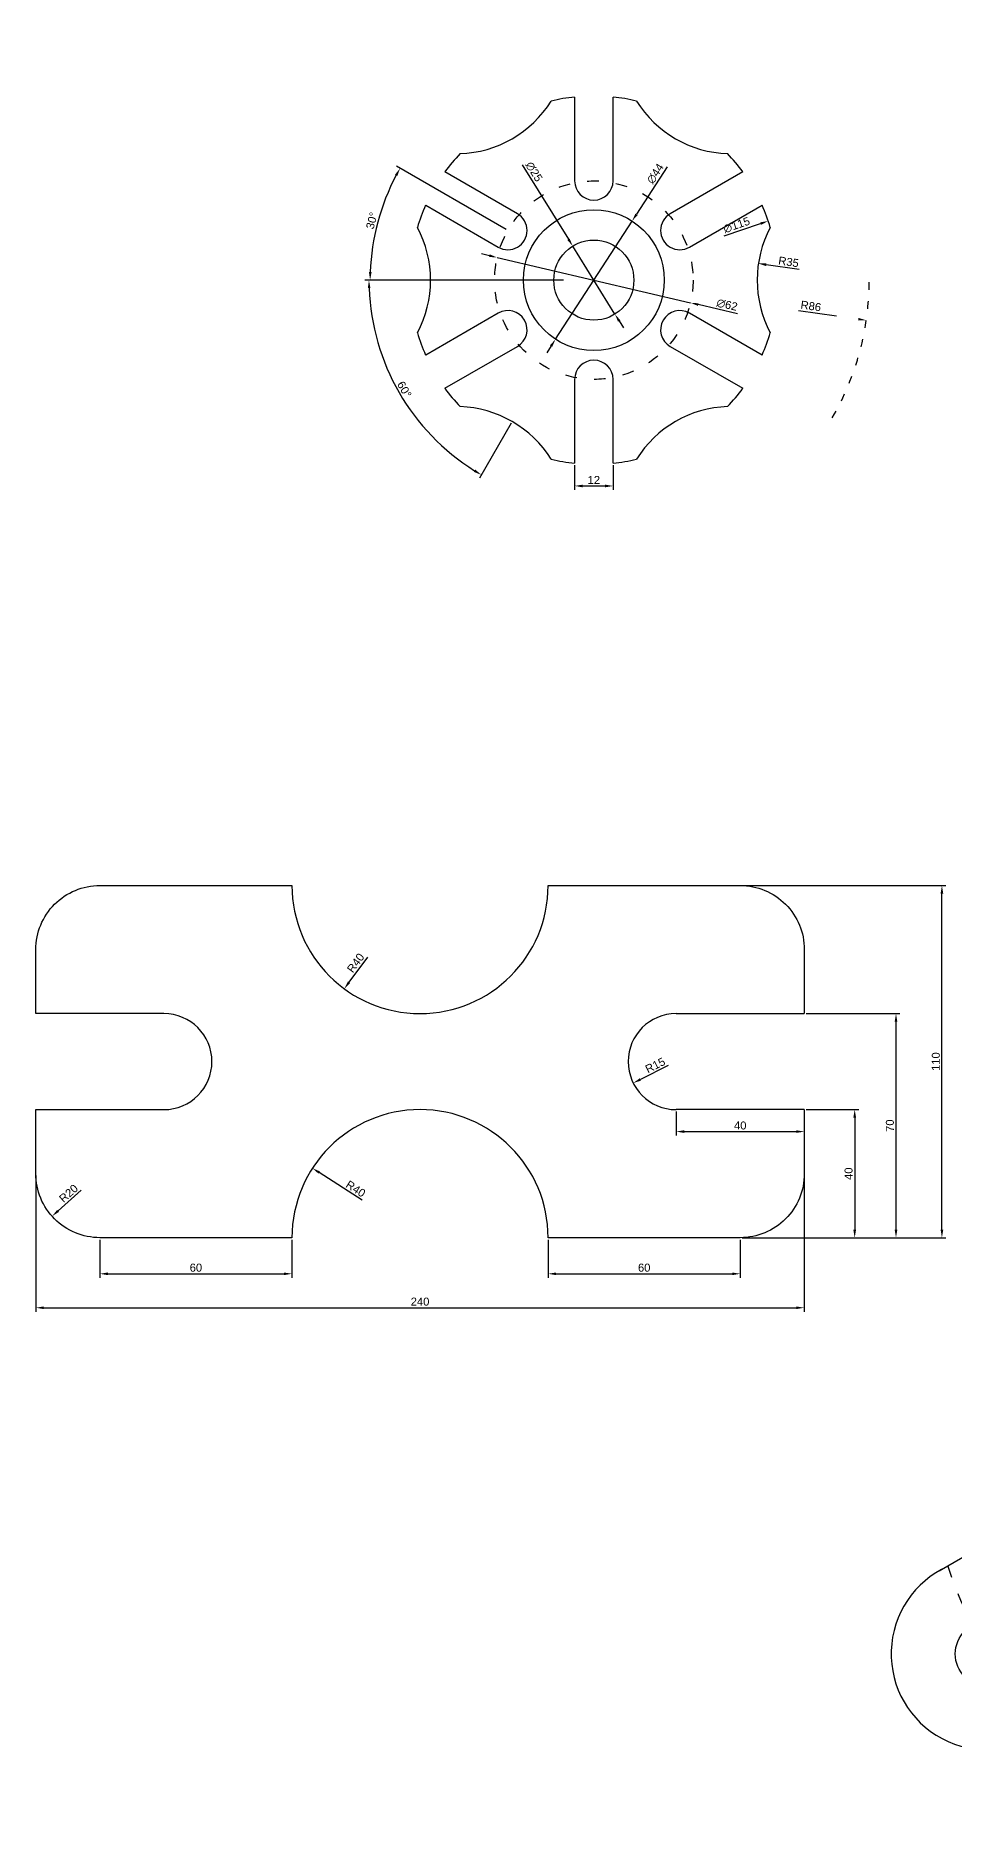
# Model space of a CAD drawing. Header units: millimetres. Extents: x 2087 to 2765, y 1259 to 1819.
# Drawn here: x 2087 to 2374, y 1259 to 1819 of the extents above; entities that cross this region are included whole.
import ezdxf

# ---------------------------------------------------------------- set-up
doc = ezdxf.new("R2010")
doc.units = ezdxf.units.MM
doc.linetypes.add('ACAD_ISO03W100', pattern=[30, 12, -18])
doc.styles.get("Standard").update_dxf_attribs({"font": 'arial.ttf'})
doc.dimstyles.new('ISO-25', dxfattribs={"dimtxt": 2.5, "dimasz": 2.5, "dimexe": 1.25, "dimexo": 0.625, "dimtad": 1, "dimtxsty": 'Standard', "dimcen": 2.5, "dimadec": 0, "dimazin": 0, "dimtfac": 1, "dimtmove": 0, "dimatfit": 3, "dimfxl": 0, "dimarcsym": 0})

# ---------------------------------------------------------------- blocks, each defined once
blk = doc.blocks.new('*U1')
for points in [[(-30.55, 36.81), (-30.55, 10.63)], [(-18.55, 10.63), (-18.55, 36.81)]]:
    blk.add_lwpolyline(points)
for centre, radius, start, end in [((-24.55, 10.63), 6, 180, 0), ((61.45, -20.37), 35, 151.9879, 208.0121)]:
    blk.add_arc(centre, radius, start, end)
blk = doc.blocks.new('*U2')
at = {"color": 0, "linetype": 'ByBlock', "lineweight": -2, "transparency": 16777216}
for p, rotation in [((2256.33, 1773.71), 60.00000000000001), ((2231.78, 1753.34), 120), ((2291.62, 1731.19), 299.9999999999999), ((2237.15, 1721.89), 180), ((2267.07, 1710.81), 239.9999999999999)]:
    blk.add_blockref('*U1', p, dxfattribs=dict(at, rotation=rotation))
blk.add_blockref('*U1', (2286.25, 1762.64), dxfattribs=at)
blk = doc.blocks.new('*D3')
at = {"color": 0, "lineweight": -2, "transparency": 16777216}
for p, q in [((2239.34, 1778.3), (2253.79, 1755.01)), ((2268.29, 1731.64), (2255.11, 1752.88)), ((2269.6, 1729.51), (2270.92, 1727.39))]:
    blk.add_line(p, q, dxfattribs=at)
at = {"color": 0, "transparency": 16777216}
for points in [[(2254.14, 1755.23), (2253.44, 1754.79), (2255.11, 1752.88)], [(2269.96, 1729.73), (2269.25, 1729.29), (2268.29, 1731.64)]]:
    blk.add_solid(points, dxfattribs=at)
at = {"layer": 'Defpoints', "color": 0, "transparency": 16777216}
for p in [(2255.11, 1752.88), (2268.29, 1731.64)]:
    blk.add_point(p, dxfattribs=at)
at = {"color": 0, "transparency": 16777216, "insert": (2243.01, 1776.12), "char_height": 2.5, "attachment_point": 5, "rotation": 301.8122}
blk.add_mtext('∅25', dxfattribs=at)
blk = doc.blocks.new('*D4')
at = {"color": 0, "lineweight": -2, "transparency": 16777216}
for p, q in [((2284.61, 1777.61), (2275.02, 1762.82)), ((2249.73, 1723.8), (2273.66, 1760.72)), ((2248.37, 1721.7), (2247.01, 1719.6))]:
    blk.add_line(p, q, dxfattribs=at)
at = {"color": 0, "transparency": 16777216}
for points in [[(2274.67, 1763.05), (2275.37, 1762.59), (2273.66, 1760.72)], [(2248.02, 1721.93), (2248.72, 1721.48), (2249.73, 1723.8)]]:
    blk.add_solid(points, dxfattribs=at)
at = {"layer": 'Defpoints', "color": 0, "transparency": 16777216}
for p in [(2273.66, 1760.72), (2249.73, 1723.8)]:
    blk.add_point(p, dxfattribs=at)
at = {"color": 0, "transparency": 16777216, "insert": (2280.9, 1775.52), "char_height": 2.5, "attachment_point": 5, "rotation": 57.052}
blk.add_mtext('∅44', dxfattribs=at)
blk = doc.blocks.new('*D5')
at = {"color": 0, "lineweight": -2, "transparency": 16777216}
for p, q in [((2229.08, 1749.9), (2226.65, 1750.47)), ((2231.51, 1749.33), (2291.88, 1735.19)), ((2306.51, 1731.76), (2294.31, 1734.62))]:
    blk.add_line(p, q, dxfattribs=at)
at = {"color": 0, "transparency": 16777216}
for points in [[(2229.18, 1750.31), (2228.99, 1749.5), (2231.51, 1749.33)], [(2294.41, 1735.02), (2294.22, 1734.21), (2291.88, 1735.19)]]:
    blk.add_solid(points, dxfattribs=at)
at = {"layer": 'Defpoints', "color": 0, "transparency": 16777216}
for p in [(2231.51, 1749.33), (2291.88, 1735.19)]:
    blk.add_point(p, dxfattribs=at)
at = {"color": 0, "transparency": 16777216, "insert": (2303.3, 1734.54), "char_height": 2.5, "attachment_point": 5, "rotation": 346.8117}
blk.add_mtext('∅62', dxfattribs=at)
blk = doc.blocks.new('*D6')
at = {"color": 0, "lineweight": -2, "transparency": 16777216}
blk.add_line((2302.41, 1756.06), (2313.79, 1759.92), dxfattribs=at)
at = {"color": 0, "transparency": 16777216}
blk.add_solid([(2313.65, 1760.31), (2313.92, 1759.52), (2316.15, 1760.72)], dxfattribs=at)
at = {"layer": 'Defpoints', "color": 0, "transparency": 16777216}
for p in [(2316.15, 1760.72), (2207.24, 1723.8)]:
    blk.add_point(p, dxfattribs=at)
at = {"color": 0, "transparency": 16777216, "insert": (2306.28, 1759.45), "char_height": 2.5, "attachment_point": 5, "rotation": 18.7226}
blk.add_mtext('∅115', dxfattribs=at)
blk = doc.blocks.new('*D7')
at = {"color": 0, "lineweight": -2, "transparency": 16777216}
for p, q in [((2234.31, 1758.07), (2200.11, 1777.82)), ((2252.24, 1742.26), (2190.58, 1742.26))]:
    blk.add_line(p, q, dxfattribs=at)
blk.add_arc((2261.7, 1742.26), 69.87, 152.0502, 177.9498, dxfattribs=at)
at = {"color": 0, "transparency": 16777216}
for points in [[(2199.61, 1775.21), (2200.34, 1774.81), (2201.19, 1777.2)], [(2192.29, 1744.75), (2191.45, 1744.77), (2191.83, 1742.26)]]:
    blk.add_solid(points, dxfattribs=at)
at = {"layer": 'Defpoints', "color": 0, "transparency": 16777216}
for p in [(2196.04, 1766.16), (2234.85, 1757.76), (2252.87, 1742.26), (2261.7, 1742.26), (2261.7, 1742.26)]:
    blk.add_point(p, dxfattribs=at)
at = {"color": 0, "transparency": 16777216, "insert": (2192.37, 1760.84), "char_height": 2.5, "attachment_point": 5, "rotation": 75}
blk.add_mtext('30°', dxfattribs=at)
blk = doc.blocks.new('*D8')
at = {"color": 0, "lineweight": -2, "transparency": 16777216}
for p, q in [((2252.24, 1742.26), (2190.22, 1742.26)), ((2235.88, 1697.55), (2225.96, 1680.36))]:
    blk.add_line(p, q, dxfattribs=at)
blk.add_arc((2261.7, 1742.26), 70.23, 182.0397, 237.9603, dxfattribs=at)
at = {"color": 0, "transparency": 16777216}
for points in [[(2191.1, 1739.75), (2191.93, 1739.77), (2191.47, 1742.26)], [(2224.66, 1683.09), (2224.23, 1682.37), (2226.58, 1681.44)]]:
    blk.add_solid(points, dxfattribs=at)
at = {"layer": 'Defpoints', "color": 0, "transparency": 16777216}
for p in [(2252.87, 1742.26), (2261.7, 1742.26), (2261.7, 1742.26), (2195.7, 1718.24), (2236.2, 1698.09)]:
    blk.add_point(p, dxfattribs=at)
at = {"color": 0, "transparency": 16777216, "insert": (2202.52, 1708.1), "char_height": 2.5, "attachment_point": 5, "rotation": 300}
blk.add_mtext('60°', dxfattribs=at)
blk = doc.blocks.new('*D9')
at = {"color": 0, "lineweight": -2, "transparency": 16777216}
blk.add_line((2325.82, 1745.54), (2315.56, 1747.08), dxfattribs=at)
at = {"color": 0, "transparency": 16777216}
blk.add_solid([(2315.62, 1747.49), (2315.49, 1746.66), (2313.08, 1747.45)], dxfattribs=at)
at = {"layer": 'Defpoints', "color": 0, "transparency": 16777216}
for p in [(2313.08, 1747.45), (2347.7, 1742.26)]:
    blk.add_point(p, dxfattribs=at)
at = {"color": 0, "transparency": 16777216, "insert": (2322.52, 1747.96), "char_height": 2.5, "attachment_point": 5, "rotation": 351.4818}
blk.add_mtext('R35', dxfattribs=at)
blk = doc.blocks.new('*D10')
at = {"color": 0, "lineweight": -2, "transparency": 16777216}
for p, q in [((2255.7, 1684.45), (2255.7, 1676.72)), ((2267.7, 1684.45), (2267.7, 1676.72)), ((2258.2, 1677.97), (2265.2, 1677.97))]:
    blk.add_line(p, q, dxfattribs=at)
at = {"color": 0, "transparency": 16777216}
for points in [[(2258.2, 1678.38), (2258.2, 1677.55), (2255.7, 1677.97)], [(2265.2, 1678.38), (2265.2, 1677.55), (2267.7, 1677.97)]]:
    blk.add_solid(points, dxfattribs=at)
at = {"layer": 'Defpoints', "color": 0, "transparency": 16777216}
for p in [(2255.7, 1685.08), (2267.7, 1685.08), (2267.7, 1677.97)]:
    blk.add_point(p, dxfattribs=at)
at = {"color": 0, "transparency": 16777216, "insert": (2261.7, 1679.85), "char_height": 2.5, "attachment_point": 5}
blk.add_mtext('12', dxfattribs=at)
blk = doc.blocks.new('*D11')
at = {"color": 0, "linetype": 'ACAD_ISO03W100', "lineweight": -2, "transparency": 16777216}
blk.add_line((2325.63, 1732.82), (2344.3, 1730.06), dxfattribs=at)
at = {"color": 0, "linetype": 'ACAD_ISO03W100', "transparency": 16777216}
blk.add_solid([(2344.36, 1730.47), (2344.24, 1729.65), (2346.77, 1729.69)], dxfattribs=at)
at = {"layer": 'Defpoints', "color": 0, "linetype": 'ACAD_ISO03W100', "transparency": 16777216}
for p in [(2261.7, 1742.26), (2346.77, 1729.69)]:
    blk.add_point(p, dxfattribs=at)
at = {"color": 0, "linetype": 'ACAD_ISO03W100', "transparency": 16777216, "insert": (2329.48, 1734.17), "char_height": 2.5, "attachment_point": 5, "rotation": 351.5965}
blk.add_mtext('R86', dxfattribs=at)
blk = doc.blocks.new('*D34')
at = {"color": 0, "lineweight": -2, "transparency": 16777216}
blk.add_line((2101.61, 1458), (2094.36, 1451.53), dxfattribs=at)
at = {"color": 0, "transparency": 16777216}
blk.add_solid([(2094.08, 1451.84), (2094.64, 1451.22), (2092.49, 1449.87)], dxfattribs=at)
at = {"layer": 'Defpoints', "color": 0, "transparency": 16777216}
for p in [(2107.42, 1463.17), (2092.49, 1449.87)]:
    blk.add_point(p, dxfattribs=at)
at = {"color": 0, "transparency": 16777216, "insert": (2097.65, 1457.01), "char_height": 2.5, "attachment_point": 5, "rotation": 41.7046}
blk.add_mtext('R20', dxfattribs=at)
blk = doc.blocks.new('*D35')
at = {"color": 0, "lineweight": -2, "transparency": 16777216}
blk.add_line((2189.31, 1454.87), (2175.92, 1463.52), dxfattribs=at)
at = {"color": 0, "transparency": 16777216}
blk.add_solid([(2176.15, 1463.87), (2175.7, 1463.17), (2173.82, 1464.87)], dxfattribs=at)
at = {"layer": 'Defpoints', "color": 0, "transparency": 16777216}
for p in [(2173.82, 1464.87), (2207.42, 1443.17)]:
    blk.add_point(p, dxfattribs=at)
at = {"color": 0, "transparency": 16777216, "insert": (2187.32, 1458.42), "char_height": 2.5, "attachment_point": 5, "rotation": 327.1449}
blk.add_mtext('R40', dxfattribs=at)
blk = doc.blocks.new('*D36')
at = {"color": 0, "lineweight": -2, "transparency": 16777216}
blk.add_line((2284.96, 1496.94), (2276.24, 1492.6), dxfattribs=at)
at = {"color": 0, "transparency": 16777216}
blk.add_solid([(2276.05, 1492.97), (2276.42, 1492.22), (2274, 1491.48)], dxfattribs=at)
at = {"layer": 'Defpoints', "color": 0, "transparency": 16777216}
for p in [(2287.42, 1498.17), (2274, 1491.48)]:
    blk.add_point(p, dxfattribs=at)
at = {"color": 0, "transparency": 16777216, "insert": (2280.87, 1497.03), "char_height": 2.5, "attachment_point": 5, "rotation": 26.5041}
blk.add_mtext('R15', dxfattribs=at)
blk = doc.blocks.new('*D37')
at = {"color": 0, "lineweight": -2, "transparency": 16777216}
for p, q in [((2107.42, 1442.55), (2107.42, 1430.65)), ((2167.42, 1442.55), (2167.42, 1430.65)), ((2109.92, 1431.9), (2164.92, 1431.9))]:
    blk.add_line(p, q, dxfattribs=at)
at = {"color": 0, "transparency": 16777216}
for points in [[(2109.92, 1432.31), (2109.92, 1431.48), (2107.42, 1431.9)], [(2164.92, 1432.31), (2164.92, 1431.48), (2167.42, 1431.9)]]:
    blk.add_solid(points, dxfattribs=at)
at = {"layer": 'Defpoints', "color": 0, "transparency": 16777216}
for p in [(2107.42, 1443.17), (2167.42, 1443.17), (2167.42, 1431.9)]:
    blk.add_point(p, dxfattribs=at)
at = {"color": 0, "transparency": 16777216, "insert": (2137.42, 1433.8), "char_height": 2.5, "attachment_point": 5}
blk.add_mtext('60', dxfattribs=at)
blk = doc.blocks.new('*D38')
at = {"color": 0, "lineweight": -2, "transparency": 16777216}
for p, q in [((2247.42, 1442.55), (2247.42, 1430.65)), ((2307.42, 1442.55), (2307.42, 1430.65)), ((2249.92, 1431.9), (2304.92, 1431.9))]:
    blk.add_line(p, q, dxfattribs=at)
at = {"color": 0, "transparency": 16777216}
for points in [[(2249.92, 1432.31), (2249.92, 1431.48), (2247.42, 1431.9)], [(2304.92, 1432.31), (2304.92, 1431.48), (2307.42, 1431.9)]]:
    blk.add_solid(points, dxfattribs=at)
at = {"layer": 'Defpoints', "color": 0, "transparency": 16777216}
for p in [(2247.42, 1443.17), (2307.42, 1443.17), (2307.42, 1431.9)]:
    blk.add_point(p, dxfattribs=at)
at = {"color": 0, "transparency": 16777216, "insert": (2277.42, 1433.8), "char_height": 2.5, "attachment_point": 5}
blk.add_mtext('60', dxfattribs=at)
blk = doc.blocks.new('*D39')
at = {"color": 0, "lineweight": -2, "transparency": 16777216}
for p, q in [((2087.42, 1462.55), (2087.42, 1420.04)), ((2327.42, 1462.55), (2327.42, 1420.04)), ((2089.92, 1421.29), (2324.92, 1421.29))]:
    blk.add_line(p, q, dxfattribs=at)
at = {"color": 0, "transparency": 16777216}
for points in [[(2089.92, 1421.71), (2089.92, 1420.88), (2087.42, 1421.29)], [(2324.92, 1421.71), (2324.92, 1420.88), (2327.42, 1421.29)]]:
    blk.add_solid(points, dxfattribs=at)
at = {"layer": 'Defpoints', "color": 0, "transparency": 16777216}
for p in [(2087.42, 1463.17), (2327.42, 1463.17), (2327.42, 1421.29)]:
    blk.add_point(p, dxfattribs=at)
at = {"color": 0, "transparency": 16777216, "insert": (2207.42, 1423.19), "char_height": 2.5, "attachment_point": 5}
blk.add_mtext('240', dxfattribs=at)
blk = doc.blocks.new('*D40')
at = {"color": 0, "lineweight": -2, "transparency": 16777216}
for p, q in [((2287.42, 1482.55), (2287.42, 1475.06)), ((2327.42, 1482.55), (2327.42, 1475.06)), ((2289.92, 1476.31), (2324.92, 1476.31))]:
    blk.add_line(p, q, dxfattribs=at)
at = {"color": 0, "transparency": 16777216}
for points in [[(2289.92, 1476.73), (2289.92, 1475.9), (2287.42, 1476.31)], [(2324.92, 1476.73), (2324.92, 1475.9), (2327.42, 1476.31)]]:
    blk.add_solid(points, dxfattribs=at)
at = {"layer": 'Defpoints', "color": 0, "transparency": 16777216}
for p in [(2287.42, 1483.17), (2327.42, 1483.17), (2327.42, 1476.31)]:
    blk.add_point(p, dxfattribs=at)
at = {"color": 0, "transparency": 16777216, "insert": (2307.42, 1478.21), "char_height": 2.5, "attachment_point": 5}
blk.add_mtext('40', dxfattribs=at)
blk = doc.blocks.new('*D41')
at = {"color": 0, "lineweight": -2, "transparency": 16777216}
for p, q in [((2328.05, 1483.17), (2344.41, 1483.17)), ((2343.16, 1480.67), (2343.16, 1445.67)), ((2308.05, 1443.17), (2344.41, 1443.17))]:
    blk.add_line(p, q, dxfattribs=at)
at = {"color": 0, "transparency": 16777216}
for points in [[(2342.74, 1480.67), (2343.58, 1480.67), (2343.16, 1483.17)], [(2342.74, 1445.67), (2343.58, 1445.67), (2343.16, 1443.17)]]:
    blk.add_solid(points, dxfattribs=at)
at = {"layer": 'Defpoints', "color": 0, "transparency": 16777216}
for p in [(2327.42, 1483.17), (2307.42, 1443.17), (2343.16, 1443.17)]:
    blk.add_point(p, dxfattribs=at)
at = {"color": 0, "transparency": 16777216, "insert": (2341.26, 1463.17), "char_height": 2.5, "attachment_point": 5, "rotation": 90}
blk.add_mtext('40', dxfattribs=at)
blk = doc.blocks.new('*D42')
at = {"color": 0, "lineweight": -2, "transparency": 16777216}
for p, q in [((2328.05, 1513.17), (2357.31, 1513.17)), ((2356.06, 1510.67), (2356.06, 1445.67)), ((2308.05, 1443.17), (2357.31, 1443.17))]:
    blk.add_line(p, q, dxfattribs=at)
at = {"color": 0, "transparency": 16777216}
for points in [[(2355.65, 1510.67), (2356.48, 1510.67), (2356.06, 1513.17)], [(2355.65, 1445.67), (2356.48, 1445.67), (2356.06, 1443.17)]]:
    blk.add_solid(points, dxfattribs=at)
at = {"layer": 'Defpoints', "color": 0, "transparency": 16777216}
for p in [(2327.42, 1513.17), (2307.42, 1443.17), (2356.06, 1443.17)]:
    blk.add_point(p, dxfattribs=at)
at = {"color": 0, "transparency": 16777216, "insert": (2354.16, 1478.17), "char_height": 2.5, "attachment_point": 5, "rotation": 90}
blk.add_mtext('70', dxfattribs=at)
blk = doc.blocks.new('*D43')
at = {"color": 0, "lineweight": -2, "transparency": 16777216}
for p, q in [((2308.05, 1553.17), (2371.65, 1553.17)), ((2370.4, 1445.67), (2370.4, 1550.67)), ((2308.05, 1443.17), (2371.65, 1443.17))]:
    blk.add_line(p, q, dxfattribs=at)
at = {"color": 0, "transparency": 16777216}
for points in [[(2369.99, 1550.67), (2370.82, 1550.67), (2370.4, 1553.17)], [(2369.99, 1445.67), (2370.82, 1445.67), (2370.4, 1443.17)]]:
    blk.add_solid(points, dxfattribs=at)
at = {"layer": 'Defpoints', "color": 0, "transparency": 16777216}
for p in [(2307.42, 1553.17), (2370.4, 1553.17), (2307.42, 1443.17)]:
    blk.add_point(p, dxfattribs=at)
at = {"color": 0, "transparency": 16777216, "insert": (2368.5, 1498.17), "char_height": 2.5, "attachment_point": 5, "rotation": 90}
blk.add_mtext('110', dxfattribs=at)
blk = doc.blocks.new('*D44')
at = {"color": 0, "lineweight": -2, "transparency": 16777216}
blk.add_line((2190.98, 1530.78), (2185.23, 1522.94), dxfattribs=at)
at = {"color": 0, "transparency": 16777216}
blk.add_solid([(2184.9, 1523.19), (2185.57, 1522.7), (2183.75, 1520.93)], dxfattribs=at)
at = {"layer": 'Defpoints', "color": 0, "transparency": 16777216}
for p in [(2207.42, 1553.17), (2183.75, 1520.93)]:
    blk.add_point(p, dxfattribs=at)
at = {"color": 0, "transparency": 16777216, "insert": (2187.32, 1528.99), "char_height": 2.5, "attachment_point": 5, "rotation": 53.7216}
blk.add_mtext('R40', dxfattribs=at)
blk = doc.blocks.new('*U47')
for p, q in [((-30, 9.77), (-30, -16.94)), ((30, 9.77), (30, -16.94))]:
    blk.add_line(p, q)
blk.add_circle((0, 9.77), 10)
for centre, radius, start, end in [((0, 9.77), 30, 354.2608, 185.7392), ((0, 9.77), 30, 354.2608, 185.7392), ((0, 9.77), 30, 354.2608, 185.7392), ((-55, -16.94), 25, 294.0421, 0), ((55, -16.94), 25, 180, 245.9579)]:
    blk.add_arc(centre, radius, start, end)
at = {"linetype": 'ACAD_ISO03W100', "ltscale": 0.3}
blk.add_arc((0, -140.23), 150, 78.5217, 101.4783, dxfattribs=at)
blk = doc.blocks.new('*U48')
at = {"color": 0, "linetype": 'ByBlock', "lineweight": -2, "transparency": 16777216}
blk.add_blockref('*U47', (2734.21, 1528.4), dxfattribs=at)
for p, rotation in [((2612.77, 1318.06), 120), ((2855.65, 1318.06), 240)]:
    blk.add_blockref('*U47', p, dxfattribs=dict(at, rotation=rotation))

msp = doc.modelspace()

# ---------------------------------------------------------------- linework, layer by layer
for points in [[(2087.423, 1513.174), (2087.423, 1533.174, -0.4142136), (2107.423, 1553.174), (2167.423, 1553.174)], [(2247.423, 1553.174), (2307.423, 1553.174, -0.4142136), (2327.423, 1533.174), (2327.423, 1513.174)], [(2167.423, 1443.174), (2107.423, 1443.174, -0.4142136), (2087.423, 1463.174), (2087.423, 1483.174)], [(2327.423, 1483.174), (2327.423, 1463.174, -0.4142136), (2307.423, 1443.174), (2247.423, 1443.174)]]:
    msp.add_lwpolyline(points, format="xyb")
for points in [[(2127.423, 1513.174), (2087.423, 1513.174)], [(2287.423, 1513.174), (2327.423, 1513.174)], [(2087.423, 1483.174), (2127.423, 1483.174)], [(2327.423, 1483.174), (2287.423, 1483.174)]]:
    msp.add_lwpolyline(points)
at = {"linetype": 'ACAD_ISO03W100', "ltscale": 0.3}
msp.add_circle((2261.697, 1742.261), 31, dxfattribs=at)
for radius in [22, 12.5]:
    msp.add_circle((2261.697, 1742.261), radius)
for centre, radius, start, end in [((2261.697, 1742.261), 57.5, 95.98959, 103.38864), ((2261.697, 1742.261), 57.5, 76.61136, 84.01041), ((2261.697, 1742.261), 57.5, 136.61136, 144.01041), ((2261.697, 1742.261), 57.5, 35.98959, 43.38864), ((2261.697, 1742.261), 57.5, 155.98959, 163.38864), ((2261.697, 1742.261), 57.5, 16.61136, 24.01041), ((2261.697, 1742.261), 57.5, 196.61136, 204.01041), ((2261.697, 1742.261), 57.5, 335.98959, 343.38864), ((2261.697, 1742.261), 57.5, 215.98959, 223.38864), ((2261.697, 1742.261), 57.5, 316.61136, 324.01041), ((2261.697, 1742.261), 57.5, 256.61136, 264.01041), ((2261.697, 1742.261), 57.5, 275.98959, 283.38864), ((2207.423, 1553.174), 40, 180, 0), ((2127.423, 1498.174), 15, 270, 90), ((2287.423, 1498.174), 15, 90, 270), ((2207.423, 1443.174), 40, 0, 180)]:
    msp.add_arc(centre, radius, start, end)
at = {"linetype": 'ACAD_ISO03W100', "ltscale": 0.2}
msp.add_arc((2261.697, 1742.261), 86, 330, 0, dxfattribs=at)

# ---------------------------------------------------------------- block references
for name, p in [('*U2', (0, 0)), ('*U48', (-219.749, 0))]:
    msp.add_blockref(name, p)

# ---------------------------------------------------------------- dimensions: what is measured, and where the dimension line sits
for p1, p2, picture, middle in [((2268.286, 1731.639), (2255.108, 1752.884), '*D3', (2241.336, 1775.085)), ((2249.732, 1723.8), (2273.662, 1760.723), '*D4', (2282.556, 1774.445)), ((2207.24, 1723.805), (2316.154, 1760.718), '*D6', (2306.915, 1757.586)), ((2231.515, 1749.334), (2291.88, 1735.189), '*D5', (2302.846, 1732.619))]:
    dim = msp.add_diameter_dim_2p(p1=p1, p2=p2, dimstyle='ISO-25')
    dim.commit()
    dim.dimension.update_dxf_attribs({"geometry": picture, "text_midpoint": middle, "dimtype": 163})
for base, line1, picture, middle in [((2196.04, 1766.158), ((2261.697, 1742.261), (2234.85, 1757.761)), '*D7', (2192.37, 1760.837)), ((2195.704, 1718.242), ((2261.697, 1742.261), (2236.197, 1698.094)), '*D8', (2202.524, 1708.098))]:
    dim = msp.add_angular_dim_2l(base=base, line1=line1, line2=((2261.697, 1742.261), (2252.869, 1742.261)), dimstyle='ISO-25')
    dim.commit()
    dim.dimension.update_dxf_attribs({"geometry": picture, "text_midpoint": middle})
for center, mpoint, picture, middle in [((2347.697, 1742.261), (2313.083, 1747.446), '*D9', (2322.234, 1746.075)), ((2207.423, 1553.174), (2183.755, 1520.928), '*D44', (2188.848, 1527.867)), ((2287.423, 1498.174), (2274, 1491.48), '*D36', (2281.715, 1495.328)), ((2107.423, 1463.174), (2092.491, 1449.868), '*D34', (2098.918, 1455.595)), ((2207.423, 1443.174), (2173.821, 1464.875), '*D35', (2186.284, 1456.826))]:
    dim = msp.add_radius_dim(center=center, mpoint=mpoint, dimstyle='ISO-25')
    dim.commit()
    dim.dimension.update_dxf_attribs({"geometry": picture, "text_midpoint": middle, "dimtype": 164})
at = {"linetype": 'ACAD_ISO03W100'}
dim = msp.add_radius_dim(center=(2261.697, 1742.261), mpoint=(2346.774, 1729.693), dimstyle='ISO-25', dxfattribs=at)
dim.commit()
dim.dimension.update_dxf_attribs({"geometry": '*D11', "text_midpoint": (2329.206, 1732.288), "dimtype": 164})
for base, p1, p2, picture, middle in [((2267.697, 1677.968), (2255.697, 1685.075), (2267.697, 1685.075), '*D10', (2261.697, 1679.848)), ((2327.423, 1476.312), (2287.423, 1483.174), (2327.423, 1483.174), '*D40', (2307.423, 1478.213)), ((2327.423, 1421.293), (2087.423, 1463.174), (2327.423, 1463.174), '*D39', (2207.423, 1423.195)), ((2167.423, 1431.896), (2107.423, 1443.174), (2167.423, 1443.174), '*D37', (2137.423, 1433.797)), ((2307.423, 1431.896), (2247.423, 1443.174), (2307.423, 1443.174), '*D38', (2277.423, 1433.797))]:
    dim = msp.add_linear_dim(base=base, p1=p1, p2=p2, dimstyle='ISO-25')
    dim.commit()
    dim.dimension.update_dxf_attribs({"geometry": picture, "text_midpoint": middle})
for base, p1, p2, picture, middle in [((2370.404, 1553.174), (2307.423, 1443.174), (2307.423, 1553.174), '*D43', (2368.503, 1498.174)), ((2356.065, 1443.174), (2327.423, 1513.174), (2307.423, 1443.174), '*D42', (2354.163, 1478.174)), ((2343.159, 1443.174), (2327.423, 1483.174), (2307.423, 1443.174), '*D41', (2341.258, 1463.174))]:
    dim = msp.add_linear_dim(base=base, p1=p1, p2=p2, angle=90, dimstyle='ISO-25')
    dim.commit()
    dim.dimension.update_dxf_attribs({"geometry": picture, "text_midpoint": middle})

doc.saveas('drawing.dxf')
